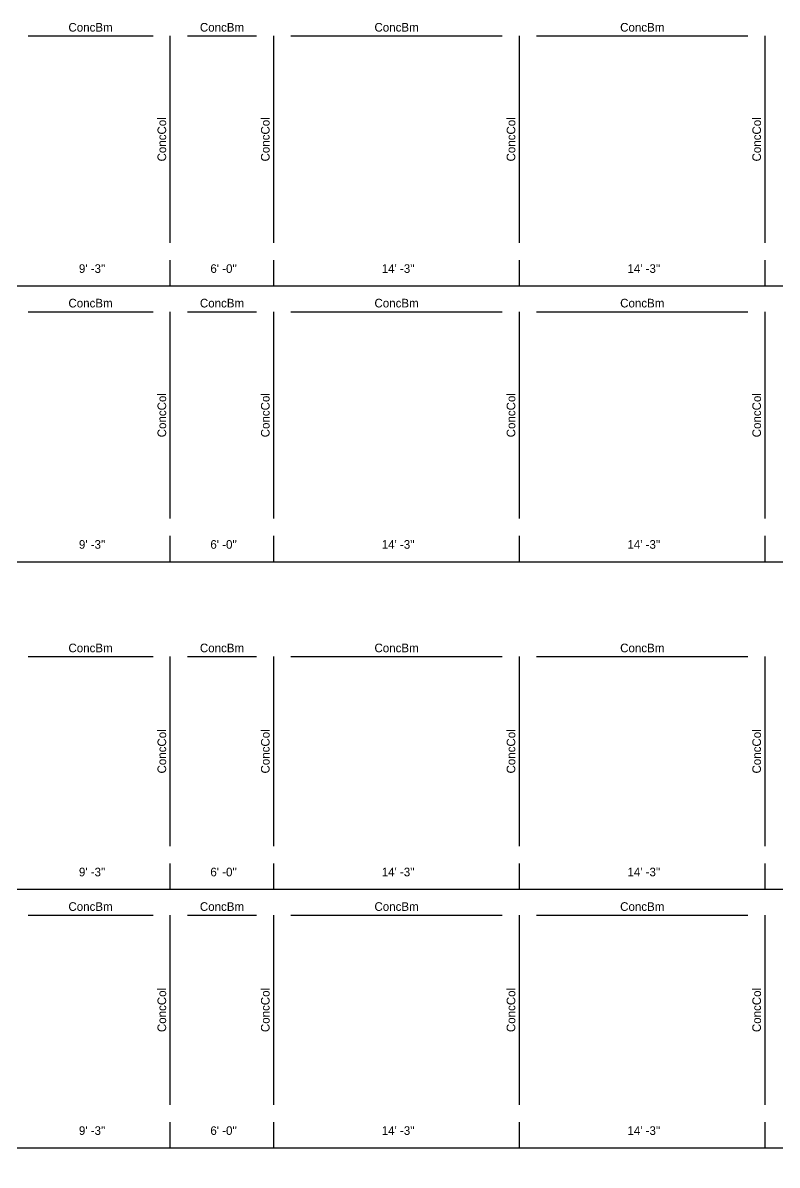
# Model space of a CAD drawing. Extents: x -38 to 2998, y -195 to 11529.
# Drawn here: x 995 to 1520, y 6126 to 6921 of the extents above; entities that cross this region are included whole.
import ezdxf
from ezdxf.enums import TextEntityAlignment as Align

# ---------------------------------------------------------------- set-up
doc = ezdxf.new("R2010")
doc.units = 0
doc.header["$MEASUREMENT"] = 0
doc.layers.get('0').update_dxf_attribs({"linetype": 'CONTINUOUS'})
for name, color, linetype in [('CENTERLINES', 7, 'CONTINUOUS'), ('DIMENSIONS', 4, 'CONTINUOUS'), ('TEXT', 5, 'CONTINUOUS')]:
    doc.layers.add(name, color=color, linetype=linetype)
doc.dimstyles.get("Standard").update_dxf_attribs({"dimtxt": 0.18, "dimasz": 0.18, "dimexe": 0.18, "dimexo": 0.0625, "dimgap": 0.09, "dimtad": 0, "dimtih": 1, "dimtoh": 1, "dimdec": 4, "dimzin": 0, "dimtxsty": 'STANDARD', "dimcen": 0.09, "dimazin": 3, "dimtfac": 1, "dimtdec": 4, "dimtofl": 0, "dimtmove": 0, "dimatfit": 3, "dimtolj": 1, "dimtzin": 0})

# ---------------------------------------------------------------- blocks, each defined once
blk = doc.blocks.new('*D3693')
at = {"color": 1, "linetype": 'BYBLOCK'}
for points in [[(991.77, 6550.77), (990.71, 6549.71), (983.29, 6542.29), (982.23, 6541.23)], [(1102.77, 6550.77), (1101.71, 6549.71), (1094.29, 6542.29), (1093.23, 6541.23)]]:
    blk.add_solid(points, dxfattribs=at)
at = {"layer": 'DIMENSIONS', "color": 9, "linetype": 'BYBLOCK'}
for p, q in [((987, 6546), (987, 6564)), ((1098, 6546), (1098, 6564))]:
    blk.add_line(p, q, dxfattribs=at)
at = {"layer": 'DIMENSIONS', "color": 0, "linetype": 'BYBLOCK'}
blk.add_line((987, 6546), (1098, 6546), dxfattribs=at)
at = {"layer": 'DIMENSIONS', "color": 0, "linetype": 'BYBLOCK', "insert": (1042.5, 6558), "char_height": 6, "attachment_point": 5}
blk.add_mtext("\\A1; 9' -3''", dxfattribs=at)
blk = doc.blocks.new('*D3694')
at = {"color": 1, "linetype": 'BYBLOCK'}
for points in [[(1102.77, 6550.77), (1101.71, 6549.71), (1094.29, 6542.29), (1093.23, 6541.23)], [(1174.77, 6550.77), (1173.71, 6549.71), (1166.29, 6542.29), (1165.23, 6541.23)]]:
    blk.add_solid(points, dxfattribs=at)
at = {"layer": 'DIMENSIONS', "color": 9, "linetype": 'BYBLOCK'}
for p, q in [((1098, 6546), (1098, 6564)), ((1170, 6546), (1170, 6564))]:
    blk.add_line(p, q, dxfattribs=at)
at = {"layer": 'DIMENSIONS', "color": 0, "linetype": 'BYBLOCK'}
blk.add_line((1098, 6546), (1170, 6546), dxfattribs=at)
at = {"layer": 'DIMENSIONS', "color": 0, "linetype": 'BYBLOCK', "insert": (1134, 6558), "char_height": 6, "attachment_point": 5}
blk.add_mtext("\\A1; 6' -0''", dxfattribs=at)
blk = doc.blocks.new('*D3695')
at = {"color": 1, "linetype": 'BYBLOCK'}
for points in [[(1174.77, 6550.77), (1173.71, 6549.71), (1166.29, 6542.29), (1165.23, 6541.23)], [(1345.77, 6550.77), (1344.71, 6549.71), (1337.29, 6542.29), (1336.23, 6541.23)]]:
    blk.add_solid(points, dxfattribs=at)
at = {"layer": 'DIMENSIONS', "color": 9, "linetype": 'BYBLOCK'}
for p, q in [((1170, 6546), (1170, 6564)), ((1341, 6546), (1341, 6564))]:
    blk.add_line(p, q, dxfattribs=at)
at = {"layer": 'DIMENSIONS', "color": 0, "linetype": 'BYBLOCK'}
blk.add_line((1170, 6546), (1341, 6546), dxfattribs=at)
at = {"layer": 'DIMENSIONS', "color": 0, "linetype": 'BYBLOCK', "insert": (1255.5, 6558), "char_height": 6, "attachment_point": 5}
blk.add_mtext("\\A1; 14' -3''", dxfattribs=at)
blk = doc.blocks.new('*D3696')
at = {"color": 1, "linetype": 'BYBLOCK'}
for points in [[(1345.77, 6550.77), (1344.71, 6549.71), (1337.29, 6542.29), (1336.23, 6541.23)], [(1516.77, 6550.77), (1515.71, 6549.71), (1508.29, 6542.29), (1507.23, 6541.23)]]:
    blk.add_solid(points, dxfattribs=at)
at = {"layer": 'DIMENSIONS', "color": 9, "linetype": 'BYBLOCK'}
for p, q in [((1341, 6546), (1341, 6564)), ((1512, 6546), (1512, 6564))]:
    blk.add_line(p, q, dxfattribs=at)
at = {"layer": 'DIMENSIONS', "color": 0, "linetype": 'BYBLOCK'}
blk.add_line((1341, 6546), (1512, 6546), dxfattribs=at)
at = {"layer": 'DIMENSIONS', "color": 0, "linetype": 'BYBLOCK', "insert": (1426.5, 6558), "char_height": 6, "attachment_point": 5}
blk.add_mtext("\\A1; 14' -3''", dxfattribs=at)
blk = doc.blocks.new('*D3697')
at = {"color": 1, "linetype": 'BYBLOCK'}
for points in [[(1516.77, 6550.77), (1515.71, 6549.71), (1508.29, 6542.29), (1507.23, 6541.23)], [(1738.77, 6550.77), (1737.71, 6549.71), (1730.29, 6542.29), (1729.23, 6541.23)]]:
    blk.add_solid(points, dxfattribs=at)
at = {"layer": 'DIMENSIONS', "color": 9, "linetype": 'BYBLOCK'}
for p, q in [((1512, 6546), (1512, 6564)), ((1734, 6546), (1734, 6564))]:
    blk.add_line(p, q, dxfattribs=at)
at = {"layer": 'DIMENSIONS', "color": 0, "linetype": 'BYBLOCK'}
blk.add_line((1512, 6546), (1734, 6546), dxfattribs=at)
at = {"layer": 'DIMENSIONS', "color": 0, "linetype": 'BYBLOCK', "insert": (1623, 6558), "char_height": 6, "attachment_point": 5}
blk.add_mtext("\\A1; 18' -6''", dxfattribs=at)
blk = doc.blocks.new('*D3709')
at = {"color": 1, "linetype": 'BYBLOCK'}
for points in [[(991.77, 6742.77), (990.71, 6741.71), (983.29, 6734.29), (982.23, 6733.23)], [(1102.77, 6742.77), (1101.71, 6741.71), (1094.29, 6734.29), (1093.23, 6733.23)]]:
    blk.add_solid(points, dxfattribs=at)
at = {"layer": 'DIMENSIONS', "color": 9, "linetype": 'BYBLOCK'}
for p, q in [((987, 6738), (987, 6756)), ((1098, 6738), (1098, 6756))]:
    blk.add_line(p, q, dxfattribs=at)
at = {"layer": 'DIMENSIONS', "color": 0, "linetype": 'BYBLOCK'}
blk.add_line((987, 6738), (1098, 6738), dxfattribs=at)
at = {"layer": 'DIMENSIONS', "color": 0, "linetype": 'BYBLOCK', "insert": (1042.5, 6750), "char_height": 6, "attachment_point": 5}
blk.add_mtext("\\A1; 9' -3''", dxfattribs=at)
blk = doc.blocks.new('*D3710')
at = {"color": 1, "linetype": 'BYBLOCK'}
for points in [[(1102.77, 6742.77), (1101.71, 6741.71), (1094.29, 6734.29), (1093.23, 6733.23)], [(1174.77, 6742.77), (1173.71, 6741.71), (1166.29, 6734.29), (1165.23, 6733.23)]]:
    blk.add_solid(points, dxfattribs=at)
at = {"layer": 'DIMENSIONS', "color": 9, "linetype": 'BYBLOCK'}
for p, q in [((1098, 6738), (1098, 6756)), ((1170, 6738), (1170, 6756))]:
    blk.add_line(p, q, dxfattribs=at)
at = {"layer": 'DIMENSIONS', "color": 0, "linetype": 'BYBLOCK'}
blk.add_line((1098, 6738), (1170, 6738), dxfattribs=at)
at = {"layer": 'DIMENSIONS', "color": 0, "linetype": 'BYBLOCK', "insert": (1134, 6750), "char_height": 6, "attachment_point": 5}
blk.add_mtext("\\A1; 6' -0''", dxfattribs=at)
blk = doc.blocks.new('*D3711')
at = {"color": 1, "linetype": 'BYBLOCK'}
for points in [[(1174.77, 6742.77), (1173.71, 6741.71), (1166.29, 6734.29), (1165.23, 6733.23)], [(1345.77, 6742.77), (1344.71, 6741.71), (1337.29, 6734.29), (1336.23, 6733.23)]]:
    blk.add_solid(points, dxfattribs=at)
at = {"layer": 'DIMENSIONS', "color": 9, "linetype": 'BYBLOCK'}
for p, q in [((1170, 6738), (1170, 6756)), ((1341, 6738), (1341, 6756))]:
    blk.add_line(p, q, dxfattribs=at)
at = {"layer": 'DIMENSIONS', "color": 0, "linetype": 'BYBLOCK'}
blk.add_line((1170, 6738), (1341, 6738), dxfattribs=at)
at = {"layer": 'DIMENSIONS', "color": 0, "linetype": 'BYBLOCK', "insert": (1255.5, 6750), "char_height": 6, "attachment_point": 5}
blk.add_mtext("\\A1; 14' -3''", dxfattribs=at)
blk = doc.blocks.new('*D3712')
at = {"color": 1, "linetype": 'BYBLOCK'}
for points in [[(1345.77, 6742.77), (1344.71, 6741.71), (1337.29, 6734.29), (1336.23, 6733.23)], [(1516.77, 6742.77), (1515.71, 6741.71), (1508.29, 6734.29), (1507.23, 6733.23)]]:
    blk.add_solid(points, dxfattribs=at)
at = {"layer": 'DIMENSIONS', "color": 9, "linetype": 'BYBLOCK'}
for p, q in [((1341, 6738), (1341, 6756)), ((1512, 6738), (1512, 6756))]:
    blk.add_line(p, q, dxfattribs=at)
at = {"layer": 'DIMENSIONS', "color": 0, "linetype": 'BYBLOCK'}
blk.add_line((1341, 6738), (1512, 6738), dxfattribs=at)
at = {"layer": 'DIMENSIONS', "color": 0, "linetype": 'BYBLOCK', "insert": (1426.5, 6750), "char_height": 6, "attachment_point": 5}
blk.add_mtext("\\A1; 14' -3''", dxfattribs=at)
blk = doc.blocks.new('*D3713')
at = {"color": 1, "linetype": 'BYBLOCK'}
for points in [[(1516.77, 6742.77), (1515.71, 6741.71), (1508.29, 6734.29), (1507.23, 6733.23)], [(1738.77, 6742.77), (1737.71, 6741.71), (1730.29, 6734.29), (1729.23, 6733.23)]]:
    blk.add_solid(points, dxfattribs=at)
at = {"layer": 'DIMENSIONS', "color": 9, "linetype": 'BYBLOCK'}
for p, q in [((1512, 6738), (1512, 6756)), ((1734, 6738), (1734, 6756))]:
    blk.add_line(p, q, dxfattribs=at)
at = {"layer": 'DIMENSIONS', "color": 0, "linetype": 'BYBLOCK'}
blk.add_line((1512, 6738), (1734, 6738), dxfattribs=at)
at = {"layer": 'DIMENSIONS', "color": 0, "linetype": 'BYBLOCK', "insert": (1623, 6750), "char_height": 6, "attachment_point": 5}
blk.add_mtext("\\A1; 18' -6''", dxfattribs=at)
blk = doc.blocks.new('*D4163')
at = {"color": 1, "linetype": 'BYBLOCK'}
for points in [[(991.77, 6142.77), (990.71, 6141.71), (983.29, 6134.29), (982.23, 6133.23)], [(1102.77, 6142.77), (1101.71, 6141.71), (1094.29, 6134.29), (1093.23, 6133.23)]]:
    blk.add_solid(points, dxfattribs=at)
at = {"layer": 'DIMENSIONS', "color": 9, "linetype": 'BYBLOCK'}
for p, q in [((987, 6138), (987, 6156)), ((1098, 6138), (1098, 6156))]:
    blk.add_line(p, q, dxfattribs=at)
at = {"layer": 'DIMENSIONS', "color": 0, "linetype": 'BYBLOCK'}
blk.add_line((987, 6138), (1098, 6138), dxfattribs=at)
at = {"layer": 'DIMENSIONS', "color": 0, "linetype": 'BYBLOCK', "insert": (1042.5, 6150), "char_height": 6, "attachment_point": 5}
blk.add_mtext("\\A1; 9' -3''", dxfattribs=at)
blk = doc.blocks.new('*D4164')
at = {"color": 1, "linetype": 'BYBLOCK'}
for points in [[(1102.77, 6142.77), (1101.71, 6141.71), (1094.29, 6134.29), (1093.23, 6133.23)], [(1174.77, 6142.77), (1173.71, 6141.71), (1166.29, 6134.29), (1165.23, 6133.23)]]:
    blk.add_solid(points, dxfattribs=at)
at = {"layer": 'DIMENSIONS', "color": 9, "linetype": 'BYBLOCK'}
for p, q in [((1098, 6138), (1098, 6156)), ((1170, 6138), (1170, 6156))]:
    blk.add_line(p, q, dxfattribs=at)
at = {"layer": 'DIMENSIONS', "color": 0, "linetype": 'BYBLOCK'}
blk.add_line((1098, 6138), (1170, 6138), dxfattribs=at)
at = {"layer": 'DIMENSIONS', "color": 0, "linetype": 'BYBLOCK', "insert": (1134, 6150), "char_height": 6, "attachment_point": 5}
blk.add_mtext("\\A1; 6' -0''", dxfattribs=at)
blk = doc.blocks.new('*D4165')
at = {"color": 1, "linetype": 'BYBLOCK'}
for points in [[(1174.77, 6142.77), (1173.71, 6141.71), (1166.29, 6134.29), (1165.23, 6133.23)], [(1345.77, 6142.77), (1344.71, 6141.71), (1337.29, 6134.29), (1336.23, 6133.23)]]:
    blk.add_solid(points, dxfattribs=at)
at = {"layer": 'DIMENSIONS', "color": 9, "linetype": 'BYBLOCK'}
for p, q in [((1170, 6138), (1170, 6156)), ((1341, 6138), (1341, 6156))]:
    blk.add_line(p, q, dxfattribs=at)
at = {"layer": 'DIMENSIONS', "color": 0, "linetype": 'BYBLOCK'}
blk.add_line((1170, 6138), (1341, 6138), dxfattribs=at)
at = {"layer": 'DIMENSIONS', "color": 0, "linetype": 'BYBLOCK', "insert": (1255.5, 6150), "char_height": 6, "attachment_point": 5}
blk.add_mtext("\\A1; 14' -3''", dxfattribs=at)
blk = doc.blocks.new('*D4166')
at = {"color": 1, "linetype": 'BYBLOCK'}
for points in [[(1345.77, 6142.77), (1344.71, 6141.71), (1337.29, 6134.29), (1336.23, 6133.23)], [(1516.77, 6142.77), (1515.71, 6141.71), (1508.29, 6134.29), (1507.23, 6133.23)]]:
    blk.add_solid(points, dxfattribs=at)
at = {"layer": 'DIMENSIONS', "color": 9, "linetype": 'BYBLOCK'}
for p, q in [((1341, 6138), (1341, 6156)), ((1512, 6138), (1512, 6156))]:
    blk.add_line(p, q, dxfattribs=at)
at = {"layer": 'DIMENSIONS', "color": 0, "linetype": 'BYBLOCK'}
blk.add_line((1341, 6138), (1512, 6138), dxfattribs=at)
at = {"layer": 'DIMENSIONS', "color": 0, "linetype": 'BYBLOCK', "insert": (1426.5, 6150), "char_height": 6, "attachment_point": 5}
blk.add_mtext("\\A1; 14' -3''", dxfattribs=at)
blk = doc.blocks.new('*D4167')
at = {"color": 1, "linetype": 'BYBLOCK'}
for points in [[(1516.77, 6142.77), (1515.71, 6141.71), (1508.29, 6134.29), (1507.23, 6133.23)], [(1738.77, 6142.77), (1737.71, 6141.71), (1730.29, 6134.29), (1729.23, 6133.23)]]:
    blk.add_solid(points, dxfattribs=at)
at = {"layer": 'DIMENSIONS', "color": 9, "linetype": 'BYBLOCK'}
for p, q in [((1512, 6138), (1512, 6156)), ((1734, 6138), (1734, 6156))]:
    blk.add_line(p, q, dxfattribs=at)
at = {"layer": 'DIMENSIONS', "color": 0, "linetype": 'BYBLOCK'}
blk.add_line((1512, 6138), (1734, 6138), dxfattribs=at)
at = {"layer": 'DIMENSIONS', "color": 0, "linetype": 'BYBLOCK', "insert": (1623, 6150), "char_height": 6, "attachment_point": 5}
blk.add_mtext("\\A1; 18' -6''", dxfattribs=at)
blk = doc.blocks.new('*D4179')
at = {"color": 1, "linetype": 'BYBLOCK'}
for points in [[(991.77, 6322.77), (990.71, 6321.71), (983.29, 6314.29), (982.23, 6313.23)], [(1102.77, 6322.77), (1101.71, 6321.71), (1094.29, 6314.29), (1093.23, 6313.23)]]:
    blk.add_solid(points, dxfattribs=at)
at = {"layer": 'DIMENSIONS', "color": 9, "linetype": 'BYBLOCK'}
for p, q in [((987, 6318), (987, 6336)), ((1098, 6318), (1098, 6336))]:
    blk.add_line(p, q, dxfattribs=at)
at = {"layer": 'DIMENSIONS', "color": 0, "linetype": 'BYBLOCK'}
blk.add_line((987, 6318), (1098, 6318), dxfattribs=at)
at = {"layer": 'DIMENSIONS', "color": 0, "linetype": 'BYBLOCK', "insert": (1042.5, 6330), "char_height": 6, "attachment_point": 5}
blk.add_mtext("\\A1; 9' -3''", dxfattribs=at)
blk = doc.blocks.new('*D4180')
at = {"color": 1, "linetype": 'BYBLOCK'}
for points in [[(1102.77, 6322.77), (1101.71, 6321.71), (1094.29, 6314.29), (1093.23, 6313.23)], [(1174.77, 6322.77), (1173.71, 6321.71), (1166.29, 6314.29), (1165.23, 6313.23)]]:
    blk.add_solid(points, dxfattribs=at)
at = {"layer": 'DIMENSIONS', "color": 9, "linetype": 'BYBLOCK'}
for p, q in [((1098, 6318), (1098, 6336)), ((1170, 6318), (1170, 6336))]:
    blk.add_line(p, q, dxfattribs=at)
at = {"layer": 'DIMENSIONS', "color": 0, "linetype": 'BYBLOCK'}
blk.add_line((1098, 6318), (1170, 6318), dxfattribs=at)
at = {"layer": 'DIMENSIONS', "color": 0, "linetype": 'BYBLOCK', "insert": (1134, 6330), "char_height": 6, "attachment_point": 5}
blk.add_mtext("\\A1; 6' -0''", dxfattribs=at)
blk = doc.blocks.new('*D4181')
at = {"color": 1, "linetype": 'BYBLOCK'}
for points in [[(1174.77, 6322.77), (1173.71, 6321.71), (1166.29, 6314.29), (1165.23, 6313.23)], [(1345.77, 6322.77), (1344.71, 6321.71), (1337.29, 6314.29), (1336.23, 6313.23)]]:
    blk.add_solid(points, dxfattribs=at)
at = {"layer": 'DIMENSIONS', "color": 9, "linetype": 'BYBLOCK'}
for p, q in [((1170, 6318), (1170, 6336)), ((1341, 6318), (1341, 6336))]:
    blk.add_line(p, q, dxfattribs=at)
at = {"layer": 'DIMENSIONS', "color": 0, "linetype": 'BYBLOCK'}
blk.add_line((1170, 6318), (1341, 6318), dxfattribs=at)
at = {"layer": 'DIMENSIONS', "color": 0, "linetype": 'BYBLOCK', "insert": (1255.5, 6330), "char_height": 6, "attachment_point": 5}
blk.add_mtext("\\A1; 14' -3''", dxfattribs=at)
blk = doc.blocks.new('*D4182')
at = {"color": 1, "linetype": 'BYBLOCK'}
for points in [[(1345.77, 6322.77), (1344.71, 6321.71), (1337.29, 6314.29), (1336.23, 6313.23)], [(1516.77, 6322.77), (1515.71, 6321.71), (1508.29, 6314.29), (1507.23, 6313.23)]]:
    blk.add_solid(points, dxfattribs=at)
at = {"layer": 'DIMENSIONS', "color": 9, "linetype": 'BYBLOCK'}
for p, q in [((1341, 6318), (1341, 6336)), ((1512, 6318), (1512, 6336))]:
    blk.add_line(p, q, dxfattribs=at)
at = {"layer": 'DIMENSIONS', "color": 0, "linetype": 'BYBLOCK'}
blk.add_line((1341, 6318), (1512, 6318), dxfattribs=at)
at = {"layer": 'DIMENSIONS', "color": 0, "linetype": 'BYBLOCK', "insert": (1426.5, 6330), "char_height": 6, "attachment_point": 5}
blk.add_mtext("\\A1; 14' -3''", dxfattribs=at)
blk = doc.blocks.new('*D4183')
at = {"color": 1, "linetype": 'BYBLOCK'}
for points in [[(1516.77, 6322.77), (1515.71, 6321.71), (1508.29, 6314.29), (1507.23, 6313.23)], [(1738.77, 6322.77), (1737.71, 6321.71), (1730.29, 6314.29), (1729.23, 6313.23)]]:
    blk.add_solid(points, dxfattribs=at)
at = {"layer": 'DIMENSIONS', "color": 9, "linetype": 'BYBLOCK'}
for p, q in [((1512, 6318), (1512, 6336)), ((1734, 6318), (1734, 6336))]:
    blk.add_line(p, q, dxfattribs=at)
at = {"layer": 'DIMENSIONS', "color": 0, "linetype": 'BYBLOCK'}
blk.add_line((1512, 6318), (1734, 6318), dxfattribs=at)
at = {"layer": 'DIMENSIONS', "color": 0, "linetype": 'BYBLOCK', "insert": (1623, 6330), "char_height": 6, "attachment_point": 5}
blk.add_mtext("\\A1; 18' -6''", dxfattribs=at)
blk = doc.blocks.new('*D4633')
at = {"color": 1, "linetype": 'BYBLOCK'}
for points in [[(991.77, 6142.77), (990.71, 6141.71), (983.29, 6134.29), (982.23, 6133.23)], [(1102.77, 6142.77), (1101.71, 6141.71), (1094.29, 6134.29), (1093.23, 6133.23)]]:
    blk.add_solid(points, dxfattribs=at)
at = {"layer": 'DIMENSIONS', "color": 9, "linetype": 'BYBLOCK'}
for p, q in [((987, 6138), (987, 6156)), ((1098, 6138), (1098, 6156))]:
    blk.add_line(p, q, dxfattribs=at)
at = {"layer": 'DIMENSIONS', "color": 0, "linetype": 'BYBLOCK'}
blk.add_line((987, 6138), (1098, 6138), dxfattribs=at)
at = {"layer": 'DIMENSIONS', "color": 0, "linetype": 'BYBLOCK', "insert": (1042.5, 6150), "char_height": 6, "attachment_point": 5}
blk.add_mtext("\\A1; 9' -3''", dxfattribs=at)
blk = doc.blocks.new('*D4634')
at = {"color": 1, "linetype": 'BYBLOCK'}
for points in [[(1102.77, 6142.77), (1101.71, 6141.71), (1094.29, 6134.29), (1093.23, 6133.23)], [(1174.77, 6142.77), (1173.71, 6141.71), (1166.29, 6134.29), (1165.23, 6133.23)]]:
    blk.add_solid(points, dxfattribs=at)
at = {"layer": 'DIMENSIONS', "color": 9, "linetype": 'BYBLOCK'}
for p, q in [((1098, 6138), (1098, 6156)), ((1170, 6138), (1170, 6156))]:
    blk.add_line(p, q, dxfattribs=at)
at = {"layer": 'DIMENSIONS', "color": 0, "linetype": 'BYBLOCK'}
blk.add_line((1098, 6138), (1170, 6138), dxfattribs=at)
at = {"layer": 'DIMENSIONS', "color": 0, "linetype": 'BYBLOCK', "insert": (1134, 6150), "char_height": 6, "attachment_point": 5}
blk.add_mtext("\\A1; 6' -0''", dxfattribs=at)
blk = doc.blocks.new('*D4635')
at = {"color": 1, "linetype": 'BYBLOCK'}
for points in [[(1174.77, 6142.77), (1173.71, 6141.71), (1166.29, 6134.29), (1165.23, 6133.23)], [(1345.77, 6142.77), (1344.71, 6141.71), (1337.29, 6134.29), (1336.23, 6133.23)]]:
    blk.add_solid(points, dxfattribs=at)
at = {"layer": 'DIMENSIONS', "color": 9, "linetype": 'BYBLOCK'}
for p, q in [((1170, 6138), (1170, 6156)), ((1341, 6138), (1341, 6156))]:
    blk.add_line(p, q, dxfattribs=at)
at = {"layer": 'DIMENSIONS', "color": 0, "linetype": 'BYBLOCK'}
blk.add_line((1170, 6138), (1341, 6138), dxfattribs=at)
at = {"layer": 'DIMENSIONS', "color": 0, "linetype": 'BYBLOCK', "insert": (1255.5, 6150), "char_height": 6, "attachment_point": 5}
blk.add_mtext("\\A1; 14' -3''", dxfattribs=at)
blk = doc.blocks.new('*D4636')
at = {"color": 1, "linetype": 'BYBLOCK'}
for points in [[(1345.77, 6142.77), (1344.71, 6141.71), (1337.29, 6134.29), (1336.23, 6133.23)], [(1516.77, 6142.77), (1515.71, 6141.71), (1508.29, 6134.29), (1507.23, 6133.23)]]:
    blk.add_solid(points, dxfattribs=at)
at = {"layer": 'DIMENSIONS', "color": 9, "linetype": 'BYBLOCK'}
for p, q in [((1341, 6138), (1341, 6156)), ((1512, 6138), (1512, 6156))]:
    blk.add_line(p, q, dxfattribs=at)
at = {"layer": 'DIMENSIONS', "color": 0, "linetype": 'BYBLOCK'}
blk.add_line((1341, 6138), (1512, 6138), dxfattribs=at)
at = {"layer": 'DIMENSIONS', "color": 0, "linetype": 'BYBLOCK', "insert": (1426.5, 6150), "char_height": 6, "attachment_point": 5}
blk.add_mtext("\\A1; 14' -3''", dxfattribs=at)
blk = doc.blocks.new('*D4637')
at = {"color": 1, "linetype": 'BYBLOCK'}
for points in [[(1516.77, 6142.77), (1515.71, 6141.71), (1508.29, 6134.29), (1507.23, 6133.23)], [(1738.77, 6142.77), (1737.71, 6141.71), (1730.29, 6134.29), (1729.23, 6133.23)]]:
    blk.add_solid(points, dxfattribs=at)
at = {"layer": 'DIMENSIONS', "color": 9, "linetype": 'BYBLOCK'}
for p, q in [((1512, 6138), (1512, 6156)), ((1734, 6138), (1734, 6156))]:
    blk.add_line(p, q, dxfattribs=at)
at = {"layer": 'DIMENSIONS', "color": 0, "linetype": 'BYBLOCK'}
blk.add_line((1512, 6138), (1734, 6138), dxfattribs=at)
at = {"layer": 'DIMENSIONS', "color": 0, "linetype": 'BYBLOCK', "insert": (1623, 6150), "char_height": 6, "attachment_point": 5}
blk.add_mtext("\\A1; 18' -6''", dxfattribs=at)
blk = doc.blocks.new('*D4649')
at = {"color": 1, "linetype": 'BYBLOCK'}
for points in [[(991.77, 6322.77), (990.71, 6321.71), (983.29, 6314.29), (982.23, 6313.23)], [(1102.77, 6322.77), (1101.71, 6321.71), (1094.29, 6314.29), (1093.23, 6313.23)]]:
    blk.add_solid(points, dxfattribs=at)
at = {"layer": 'DIMENSIONS', "color": 9, "linetype": 'BYBLOCK'}
for p, q in [((987, 6318), (987, 6336)), ((1098, 6318), (1098, 6336))]:
    blk.add_line(p, q, dxfattribs=at)
at = {"layer": 'DIMENSIONS', "color": 0, "linetype": 'BYBLOCK'}
blk.add_line((987, 6318), (1098, 6318), dxfattribs=at)
at = {"layer": 'DIMENSIONS', "color": 0, "linetype": 'BYBLOCK', "insert": (1042.5, 6330), "char_height": 6, "attachment_point": 5}
blk.add_mtext("\\A1; 9' -3''", dxfattribs=at)
blk = doc.blocks.new('*D4650')
at = {"color": 1, "linetype": 'BYBLOCK'}
for points in [[(1102.77, 6322.77), (1101.71, 6321.71), (1094.29, 6314.29), (1093.23, 6313.23)], [(1174.77, 6322.77), (1173.71, 6321.71), (1166.29, 6314.29), (1165.23, 6313.23)]]:
    blk.add_solid(points, dxfattribs=at)
at = {"layer": 'DIMENSIONS', "color": 9, "linetype": 'BYBLOCK'}
for p, q in [((1098, 6318), (1098, 6336)), ((1170, 6318), (1170, 6336))]:
    blk.add_line(p, q, dxfattribs=at)
at = {"layer": 'DIMENSIONS', "color": 0, "linetype": 'BYBLOCK'}
blk.add_line((1098, 6318), (1170, 6318), dxfattribs=at)
at = {"layer": 'DIMENSIONS', "color": 0, "linetype": 'BYBLOCK', "insert": (1134, 6330), "char_height": 6, "attachment_point": 5}
blk.add_mtext("\\A1; 6' -0''", dxfattribs=at)
blk = doc.blocks.new('*D4651')
at = {"color": 1, "linetype": 'BYBLOCK'}
for points in [[(1174.77, 6322.77), (1173.71, 6321.71), (1166.29, 6314.29), (1165.23, 6313.23)], [(1345.77, 6322.77), (1344.71, 6321.71), (1337.29, 6314.29), (1336.23, 6313.23)]]:
    blk.add_solid(points, dxfattribs=at)
at = {"layer": 'DIMENSIONS', "color": 9, "linetype": 'BYBLOCK'}
for p, q in [((1170, 6318), (1170, 6336)), ((1341, 6318), (1341, 6336))]:
    blk.add_line(p, q, dxfattribs=at)
at = {"layer": 'DIMENSIONS', "color": 0, "linetype": 'BYBLOCK'}
blk.add_line((1170, 6318), (1341, 6318), dxfattribs=at)
at = {"layer": 'DIMENSIONS', "color": 0, "linetype": 'BYBLOCK', "insert": (1255.5, 6330), "char_height": 6, "attachment_point": 5}
blk.add_mtext("\\A1; 14' -3''", dxfattribs=at)
blk = doc.blocks.new('*D4652')
at = {"color": 1, "linetype": 'BYBLOCK'}
for points in [[(1345.77, 6322.77), (1344.71, 6321.71), (1337.29, 6314.29), (1336.23, 6313.23)], [(1516.77, 6322.77), (1515.71, 6321.71), (1508.29, 6314.29), (1507.23, 6313.23)]]:
    blk.add_solid(points, dxfattribs=at)
at = {"layer": 'DIMENSIONS', "color": 9, "linetype": 'BYBLOCK'}
for p, q in [((1341, 6318), (1341, 6336)), ((1512, 6318), (1512, 6336))]:
    blk.add_line(p, q, dxfattribs=at)
at = {"layer": 'DIMENSIONS', "color": 0, "linetype": 'BYBLOCK'}
blk.add_line((1341, 6318), (1512, 6318), dxfattribs=at)
at = {"layer": 'DIMENSIONS', "color": 0, "linetype": 'BYBLOCK', "insert": (1426.5, 6330), "char_height": 6, "attachment_point": 5}
blk.add_mtext("\\A1; 14' -3''", dxfattribs=at)
blk = doc.blocks.new('*D4653')
at = {"color": 1, "linetype": 'BYBLOCK'}
for points in [[(1516.77, 6322.77), (1515.71, 6321.71), (1508.29, 6314.29), (1507.23, 6313.23)], [(1738.77, 6322.77), (1737.71, 6321.71), (1730.29, 6314.29), (1729.23, 6313.23)]]:
    blk.add_solid(points, dxfattribs=at)
at = {"layer": 'DIMENSIONS', "color": 9, "linetype": 'BYBLOCK'}
for p, q in [((1512, 6318), (1512, 6336)), ((1734, 6318), (1734, 6336))]:
    blk.add_line(p, q, dxfattribs=at)
at = {"layer": 'DIMENSIONS', "color": 0, "linetype": 'BYBLOCK'}
blk.add_line((1512, 6318), (1734, 6318), dxfattribs=at)
at = {"layer": 'DIMENSIONS', "color": 0, "linetype": 'BYBLOCK', "insert": (1623, 6330), "char_height": 6, "attachment_point": 5}
blk.add_mtext("\\A1; 18' -6''", dxfattribs=at)
blk = doc.blocks.new('*D5103')
at = {"color": 1, "linetype": 'BYBLOCK'}
for points in [[(991.77, 6142.77), (990.71, 6141.71), (983.29, 6134.29), (982.23, 6133.23)], [(1102.77, 6142.77), (1101.71, 6141.71), (1094.29, 6134.29), (1093.23, 6133.23)]]:
    blk.add_solid(points, dxfattribs=at)
at = {"layer": 'DIMENSIONS', "color": 9, "linetype": 'BYBLOCK'}
for p, q in [((987, 6138), (987, 6156)), ((1098, 6138), (1098, 6156))]:
    blk.add_line(p, q, dxfattribs=at)
at = {"layer": 'DIMENSIONS', "color": 0, "linetype": 'BYBLOCK'}
blk.add_line((987, 6138), (1098, 6138), dxfattribs=at)
at = {"layer": 'DIMENSIONS', "color": 0, "linetype": 'BYBLOCK', "insert": (1042.5, 6150), "char_height": 6, "attachment_point": 5}
blk.add_mtext("\\A1; 9' -3''", dxfattribs=at)
blk = doc.blocks.new('*D5104')
at = {"color": 1, "linetype": 'BYBLOCK'}
for points in [[(1102.77, 6142.77), (1101.71, 6141.71), (1094.29, 6134.29), (1093.23, 6133.23)], [(1174.77, 6142.77), (1173.71, 6141.71), (1166.29, 6134.29), (1165.23, 6133.23)]]:
    blk.add_solid(points, dxfattribs=at)
at = {"layer": 'DIMENSIONS', "color": 9, "linetype": 'BYBLOCK'}
for p, q in [((1098, 6138), (1098, 6156)), ((1170, 6138), (1170, 6156))]:
    blk.add_line(p, q, dxfattribs=at)
at = {"layer": 'DIMENSIONS', "color": 0, "linetype": 'BYBLOCK'}
blk.add_line((1098, 6138), (1170, 6138), dxfattribs=at)
at = {"layer": 'DIMENSIONS', "color": 0, "linetype": 'BYBLOCK', "insert": (1134, 6150), "char_height": 6, "attachment_point": 5}
blk.add_mtext("\\A1; 6' -0''", dxfattribs=at)
blk = doc.blocks.new('*D5105')
at = {"color": 1, "linetype": 'BYBLOCK'}
for points in [[(1174.77, 6142.77), (1173.71, 6141.71), (1166.29, 6134.29), (1165.23, 6133.23)], [(1345.77, 6142.77), (1344.71, 6141.71), (1337.29, 6134.29), (1336.23, 6133.23)]]:
    blk.add_solid(points, dxfattribs=at)
at = {"layer": 'DIMENSIONS', "color": 9, "linetype": 'BYBLOCK'}
for p, q in [((1170, 6138), (1170, 6156)), ((1341, 6138), (1341, 6156))]:
    blk.add_line(p, q, dxfattribs=at)
at = {"layer": 'DIMENSIONS', "color": 0, "linetype": 'BYBLOCK'}
blk.add_line((1170, 6138), (1341, 6138), dxfattribs=at)
at = {"layer": 'DIMENSIONS', "color": 0, "linetype": 'BYBLOCK', "insert": (1255.5, 6150), "char_height": 6, "attachment_point": 5}
blk.add_mtext("\\A1; 14' -3''", dxfattribs=at)
blk = doc.blocks.new('*D5106')
at = {"color": 1, "linetype": 'BYBLOCK'}
for points in [[(1345.77, 6142.77), (1344.71, 6141.71), (1337.29, 6134.29), (1336.23, 6133.23)], [(1516.77, 6142.77), (1515.71, 6141.71), (1508.29, 6134.29), (1507.23, 6133.23)]]:
    blk.add_solid(points, dxfattribs=at)
at = {"layer": 'DIMENSIONS', "color": 9, "linetype": 'BYBLOCK'}
for p, q in [((1341, 6138), (1341, 6156)), ((1512, 6138), (1512, 6156))]:
    blk.add_line(p, q, dxfattribs=at)
at = {"layer": 'DIMENSIONS', "color": 0, "linetype": 'BYBLOCK'}
blk.add_line((1341, 6138), (1512, 6138), dxfattribs=at)
at = {"layer": 'DIMENSIONS', "color": 0, "linetype": 'BYBLOCK', "insert": (1426.5, 6150), "char_height": 6, "attachment_point": 5}
blk.add_mtext("\\A1; 14' -3''", dxfattribs=at)
blk = doc.blocks.new('*D5107')
at = {"color": 1, "linetype": 'BYBLOCK'}
for points in [[(1516.77, 6142.77), (1515.71, 6141.71), (1508.29, 6134.29), (1507.23, 6133.23)], [(1738.77, 6142.77), (1737.71, 6141.71), (1730.29, 6134.29), (1729.23, 6133.23)]]:
    blk.add_solid(points, dxfattribs=at)
at = {"layer": 'DIMENSIONS', "color": 9, "linetype": 'BYBLOCK'}
for p, q in [((1512, 6138), (1512, 6156)), ((1734, 6138), (1734, 6156))]:
    blk.add_line(p, q, dxfattribs=at)
at = {"layer": 'DIMENSIONS', "color": 0, "linetype": 'BYBLOCK'}
blk.add_line((1512, 6138), (1734, 6138), dxfattribs=at)
at = {"layer": 'DIMENSIONS', "color": 0, "linetype": 'BYBLOCK', "insert": (1623, 6150), "char_height": 6, "attachment_point": 5}
blk.add_mtext("\\A1; 18' -6''", dxfattribs=at)
blk = doc.blocks.new('*D5119')
at = {"color": 1, "linetype": 'BYBLOCK'}
for points in [[(991.77, 6322.77), (990.71, 6321.71), (983.29, 6314.29), (982.23, 6313.23)], [(1102.77, 6322.77), (1101.71, 6321.71), (1094.29, 6314.29), (1093.23, 6313.23)]]:
    blk.add_solid(points, dxfattribs=at)
at = {"layer": 'DIMENSIONS', "color": 9, "linetype": 'BYBLOCK'}
for p, q in [((987, 6318), (987, 6336)), ((1098, 6318), (1098, 6336))]:
    blk.add_line(p, q, dxfattribs=at)
at = {"layer": 'DIMENSIONS', "color": 0, "linetype": 'BYBLOCK'}
blk.add_line((987, 6318), (1098, 6318), dxfattribs=at)
at = {"layer": 'DIMENSIONS', "color": 0, "linetype": 'BYBLOCK', "insert": (1042.5, 6330), "char_height": 6, "attachment_point": 5}
blk.add_mtext("\\A1; 9' -3''", dxfattribs=at)
blk = doc.blocks.new('*D5120')
at = {"color": 1, "linetype": 'BYBLOCK'}
for points in [[(1102.77, 6322.77), (1101.71, 6321.71), (1094.29, 6314.29), (1093.23, 6313.23)], [(1174.77, 6322.77), (1173.71, 6321.71), (1166.29, 6314.29), (1165.23, 6313.23)]]:
    blk.add_solid(points, dxfattribs=at)
at = {"layer": 'DIMENSIONS', "color": 9, "linetype": 'BYBLOCK'}
for p, q in [((1098, 6318), (1098, 6336)), ((1170, 6318), (1170, 6336))]:
    blk.add_line(p, q, dxfattribs=at)
at = {"layer": 'DIMENSIONS', "color": 0, "linetype": 'BYBLOCK'}
blk.add_line((1098, 6318), (1170, 6318), dxfattribs=at)
at = {"layer": 'DIMENSIONS', "color": 0, "linetype": 'BYBLOCK', "insert": (1134, 6330), "char_height": 6, "attachment_point": 5}
blk.add_mtext("\\A1; 6' -0''", dxfattribs=at)
blk = doc.blocks.new('*D5121')
at = {"color": 1, "linetype": 'BYBLOCK'}
for points in [[(1174.77, 6322.77), (1173.71, 6321.71), (1166.29, 6314.29), (1165.23, 6313.23)], [(1345.77, 6322.77), (1344.71, 6321.71), (1337.29, 6314.29), (1336.23, 6313.23)]]:
    blk.add_solid(points, dxfattribs=at)
at = {"layer": 'DIMENSIONS', "color": 9, "linetype": 'BYBLOCK'}
for p, q in [((1170, 6318), (1170, 6336)), ((1341, 6318), (1341, 6336))]:
    blk.add_line(p, q, dxfattribs=at)
at = {"layer": 'DIMENSIONS', "color": 0, "linetype": 'BYBLOCK'}
blk.add_line((1170, 6318), (1341, 6318), dxfattribs=at)
at = {"layer": 'DIMENSIONS', "color": 0, "linetype": 'BYBLOCK', "insert": (1255.5, 6330), "char_height": 6, "attachment_point": 5}
blk.add_mtext("\\A1; 14' -3''", dxfattribs=at)
blk = doc.blocks.new('*D5122')
at = {"color": 1, "linetype": 'BYBLOCK'}
for points in [[(1345.77, 6322.77), (1344.71, 6321.71), (1337.29, 6314.29), (1336.23, 6313.23)], [(1516.77, 6322.77), (1515.71, 6321.71), (1508.29, 6314.29), (1507.23, 6313.23)]]:
    blk.add_solid(points, dxfattribs=at)
at = {"layer": 'DIMENSIONS', "color": 9, "linetype": 'BYBLOCK'}
for p, q in [((1341, 6318), (1341, 6336)), ((1512, 6318), (1512, 6336))]:
    blk.add_line(p, q, dxfattribs=at)
at = {"layer": 'DIMENSIONS', "color": 0, "linetype": 'BYBLOCK'}
blk.add_line((1341, 6318), (1512, 6318), dxfattribs=at)
at = {"layer": 'DIMENSIONS', "color": 0, "linetype": 'BYBLOCK', "insert": (1426.5, 6330), "char_height": 6, "attachment_point": 5}
blk.add_mtext("\\A1; 14' -3''", dxfattribs=at)
blk = doc.blocks.new('*D5123')
at = {"color": 1, "linetype": 'BYBLOCK'}
for points in [[(1516.77, 6322.77), (1515.71, 6321.71), (1508.29, 6314.29), (1507.23, 6313.23)], [(1738.77, 6322.77), (1737.71, 6321.71), (1730.29, 6314.29), (1729.23, 6313.23)]]:
    blk.add_solid(points, dxfattribs=at)
at = {"layer": 'DIMENSIONS', "color": 9, "linetype": 'BYBLOCK'}
for p, q in [((1512, 6318), (1512, 6336)), ((1734, 6318), (1734, 6336))]:
    blk.add_line(p, q, dxfattribs=at)
at = {"layer": 'DIMENSIONS', "color": 0, "linetype": 'BYBLOCK'}
blk.add_line((1512, 6318), (1734, 6318), dxfattribs=at)
at = {"layer": 'DIMENSIONS', "color": 0, "linetype": 'BYBLOCK', "insert": (1623, 6330), "char_height": 6, "attachment_point": 5}
blk.add_mtext("\\A1; 18' -6''", dxfattribs=at)

msp = doc.modelspace()

# ---------------------------------------------------------------- linework, layer by layer
at = {"layer": 'CENTERLINES', "color": 0, "linetype": 'CONTINUOUS'}
for p, q in [((999, 6912), (1086, 6912)), ((1098, 6768), (1098, 6912)), ((1110, 6912), (1158, 6912)), ((1170, 6768), (1170, 6912)), ((1182, 6912), (1329, 6912)), ((1341, 6768), (1341, 6912)), ((1353, 6912), (1500, 6912)), ((1512, 6768), (1512, 6912)), ((999, 6720), (1086, 6720)), ((1098, 6576), (1098, 6720)), ((1110, 6720), (1158, 6720)), ((1170, 6576), (1170, 6720)), ((1182, 6720), (1329, 6720)), ((1341, 6576), (1341, 6720)), ((1353, 6720), (1500, 6720)), ((1512, 6576), (1512, 6720)), ((999, 6480), (1086, 6480)), ((999, 6480), (1086, 6480)), ((999, 6480), (1086, 6480)), ((1098, 6348), (1098, 6480)), ((1098, 6348), (1098, 6480)), ((1098, 6348), (1098, 6480)), ((1110, 6480), (1158, 6480)), ((1110, 6480), (1158, 6480)), ((1110, 6480), (1158, 6480)), ((1170, 6348), (1170, 6480)), ((1170, 6348), (1170, 6480)), ((1170, 6348), (1170, 6480)), ((1182, 6480), (1329, 6480)), ((1182, 6480), (1329, 6480)), ((1182, 6480), (1329, 6480)), ((1341, 6348), (1341, 6480)), ((1341, 6348), (1341, 6480)), ((1341, 6348), (1341, 6480)), ((1353, 6480), (1500, 6480)), ((1353, 6480), (1500, 6480)), ((1353, 6480), (1500, 6480)), ((1512, 6348), (1512, 6480)), ((1512, 6348), (1512, 6480)), ((1512, 6348), (1512, 6480)), ((999, 6300), (1086, 6300)), ((999, 6300), (1086, 6300)), ((999, 6300), (1086, 6300)), ((1098, 6168), (1098, 6300)), ((1098, 6168), (1098, 6300)), ((1098, 6168), (1098, 6300)), ((1110, 6300), (1158, 6300)), ((1110, 6300), (1158, 6300)), ((1110, 6300), (1158, 6300)), ((1170, 6168), (1170, 6300)), ((1170, 6168), (1170, 6300)), ((1170, 6168), (1170, 6300)), ((1182, 6300), (1329, 6300)), ((1182, 6300), (1329, 6300)), ((1182, 6300), (1329, 6300)), ((1341, 6168), (1341, 6300)), ((1341, 6168), (1341, 6300)), ((1341, 6168), (1341, 6300)), ((1353, 6300), (1500, 6300)), ((1353, 6300), (1500, 6300)), ((1353, 6300), (1500, 6300)), ((1512, 6168), (1512, 6300)), ((1512, 6168), (1512, 6300)), ((1512, 6168), (1512, 6300))]:
    msp.add_line(p, q, dxfattribs=at)

# ---------------------------------------------------------------- texts
at = {"layer": 'TEXT', "color": 0}
for p in [(1042.5, 6918), (1134, 6918), (1255.5, 6918), (1426.5, 6918), (1042.5, 6726), (1134, 6726), (1255.5, 6726), (1426.5, 6726), (1042.5, 6486), (1042.5, 6486), (1042.5, 6486), (1134, 6486), (1134, 6486), (1134, 6486), (1255.5, 6486), (1255.5, 6486), (1255.5, 6486), (1426.5, 6486), (1426.5, 6486), (1426.5, 6486), (1042.5, 6306), (1042.5, 6306), (1042.5, 6306), (1134, 6306), (1134, 6306), (1134, 6306), (1255.5, 6306), (1255.5, 6306), (1255.5, 6306), (1426.5, 6306), (1426.5, 6306), (1426.5, 6306)]:
    msp.add_text('ConcBm', height=6, dxfattribs=at).set_placement(p, align=Align.MIDDLE)
for p in [(1092, 6840), (1164, 6840), (1335, 6840), (1506, 6840), (1092, 6648), (1164, 6648), (1335, 6648), (1506, 6648), (1092, 6414), (1092, 6414), (1092, 6414), (1164, 6414), (1164, 6414), (1164, 6414), (1335, 6414), (1335, 6414), (1335, 6414), (1506, 6414), (1506, 6414), (1506, 6414), (1092, 6234), (1092, 6234), (1092, 6234), (1164, 6234), (1164, 6234), (1164, 6234), (1335, 6234), (1335, 6234), (1335, 6234), (1506, 6234), (1506, 6234), (1506, 6234)]:
    msp.add_text('ConcCol', height=6, rotation=90, dxfattribs=at).set_placement(p, align=Align.MIDDLE)

# ---------------------------------------------------------------- dimensions: what is measured, and where the dimension line sits
at = {"layer": 'DIMENSIONS'}
for base, p1, p2, picture, middle in [((1098, 6738), (987, 6726), (1098, 6726), '*D3709', (1042.5, 6726)), ((1170, 6738), (1098, 6726), (1170, 6726), '*D3710', (1134, 6726)), ((1341, 6738), (1170, 6726), (1341, 6726), '*D3711', (1255.5, 6726)), ((1512, 6738), (1341, 6726), (1512, 6726), '*D3712', (1426.5, 6726)), ((1734, 6738), (1512, 6726), (1734, 6726), '*D3713', (1623, 6726)), ((1098, 6546), (987, 6534), (1098, 6534), '*D3693', (1042.5, 6534)), ((1170, 6546), (1098, 6534), (1170, 6534), '*D3694', (1134, 6534)), ((1341, 6546), (1170, 6534), (1341, 6534), '*D3695', (1255.5, 6534)), ((1512, 6546), (1341, 6534), (1512, 6534), '*D3696', (1426.5, 6534)), ((1734, 6546), (1512, 6534), (1734, 6534), '*D3697', (1623, 6534)), ((1098, 6318), (987, 6306), (1098, 6306), '*D4179', (1042.5, 6306)), ((1098, 6318), (987, 6306), (1098, 6306), '*D4649', (1042.5, 6306)), ((1098, 6318), (987, 6306), (1098, 6306), '*D5119', (1042.5, 6306)), ((1170, 6318), (1098, 6306), (1170, 6306), '*D4180', (1134, 6306)), ((1170, 6318), (1098, 6306), (1170, 6306), '*D4650', (1134, 6306)), ((1170, 6318), (1098, 6306), (1170, 6306), '*D5120', (1134, 6306)), ((1341, 6318), (1170, 6306), (1341, 6306), '*D4181', (1255.5, 6306)), ((1341, 6318), (1170, 6306), (1341, 6306), '*D4651', (1255.5, 6306)), ((1341, 6318), (1170, 6306), (1341, 6306), '*D5121', (1255.5, 6306)), ((1512, 6318), (1341, 6306), (1512, 6306), '*D4182', (1426.5, 6306)), ((1512, 6318), (1341, 6306), (1512, 6306), '*D4652', (1426.5, 6306)), ((1512, 6318), (1341, 6306), (1512, 6306), '*D5122', (1426.5, 6306)), ((1734, 6318), (1512, 6306), (1734, 6306), '*D4183', (1623, 6306)), ((1734, 6318), (1512, 6306), (1734, 6306), '*D4653', (1623, 6306)), ((1734, 6318), (1512, 6306), (1734, 6306), '*D5123', (1623, 6306)), ((1098, 6138), (987, 6126), (1098, 6126), '*D4163', (1042.5, 6126)), ((1098, 6138), (987, 6126), (1098, 6126), '*D4633', (1042.5, 6126)), ((1098, 6138), (987, 6126), (1098, 6126), '*D5103', (1042.5, 6126)), ((1170, 6138), (1098, 6126), (1170, 6126), '*D4164', (1134, 6126)), ((1170, 6138), (1098, 6126), (1170, 6126), '*D4634', (1134, 6126)), ((1170, 6138), (1098, 6126), (1170, 6126), '*D5104', (1134, 6126)), ((1341, 6138), (1170, 6126), (1341, 6126), '*D4165', (1255.5, 6126)), ((1341, 6138), (1170, 6126), (1341, 6126), '*D4635', (1255.5, 6126)), ((1341, 6138), (1170, 6126), (1341, 6126), '*D5105', (1255.5, 6126)), ((1512, 6138), (1341, 6126), (1512, 6126), '*D4166', (1426.5, 6126)), ((1512, 6138), (1341, 6126), (1512, 6126), '*D4636', (1426.5, 6126)), ((1512, 6138), (1341, 6126), (1512, 6126), '*D5106', (1426.5, 6126)), ((1734, 6138), (1512, 6126), (1734, 6126), '*D4167', (1623, 6126)), ((1734, 6138), (1512, 6126), (1734, 6126), '*D4637', (1623, 6126)), ((1734, 6138), (1512, 6126), (1734, 6126), '*D5107', (1623, 6126))]:
    dim = msp.add_linear_dim(base=base, p1=p1, p2=p2, dimstyle='STANDARD', dxfattribs=at)
    dim.commit()
    dim.dimension.update_dxf_attribs({"geometry": picture, "text_midpoint": middle})

doc.saveas('drawing.dxf')
